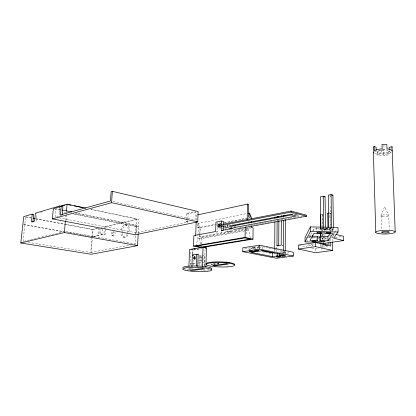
<?xml version="1.0" encoding="UTF-8"?>
<svg xmlns="http://www.w3.org/2000/svg" width="416" height="416" viewBox="0 0 416 416"><rect width="100%" height="100%" fill="white"/><g stroke="black" fill="none" stroke-linecap="round" stroke-linejoin="round"><path stroke-width="0.31" stroke-dasharray="2.08 1.56" d="M284.284 253.131L284.289 251.228L279.224 251.935L281.263 252.356L279.542 252.595M285.241 251.42L285.236 253.37L290.233 252.684M285.698 254.051L285.698 252.164M283.067 218.093L283.072 216.18M284.648 253.245L283.473 253.006L283.478 251.087M274.7 252.288L274.69 254.212L273.437 253.963M274.706 251.644L274.721 249.075M276.13 256.688L276.141 254.186M276.463 251.779L276.474 249.834M276.479 249.184L276.5 245.939M277.113 221.078L277.134 217.828M262.673 248.966L262.694 246.724L259.532 247.203M257.618 248.784L257.634 247.489L255.455 247.042L253.739 247.302L253.713 249.246M258.892 248.336L258.913 246.657M253.141 248.862L253.157 247.567M254.894 249.938L254.93 247.146M255.414 250.292L255.455 247.042M245.934 234.13L246.995 229.752L247.026 227.88M250.25 237.791L248.81 230.162L248.851 227.672M248.929 222.69L248.955 220.818M249.189 250.656L249.236 247.421M250.931 249.777L250.952 248.498L255.913 247.749L253.739 247.302M227.51 230.532L227.479 231.785L229.273 232.175L231.093 230.932L231.176 227.079M199.919 235.503L199.878 236.792L221.712 232.83L223.501 233.215L225.321 231.982L225.415 228.16M225.43 227.521L225.477 225.612M227.599 226.777L227.64 224.905M221.712 232.83L221.744 231.587M216.252 232.154L217.5 231.92L217.62 227.557M217.719 223.818L217.755 222.57M218.795 263.136L211.38 264.139L211.359 264.82L218.774 263.822M204.204 265.59L204.516 255.684L203.351 255.476M204.63 265.902L205.02 249.148M199.846 265.382L200.148 256.344L204.516 255.684M201.438 243.901L201.656 237.156L245.58 229.232M201.261 265.715L201.604 255.159L199.108 255.533M217.22 223.948L198.988 227.531L197.205 227.141L197.35 222.83M195.796 246.142L197.876 238.555L198.271 226.933L200.054 227.318L199.841 233.761M200.611 244L199.67 238.914L199.82 234.406M199.94 234.858L200.174 227.786L198.229 223.428L246.251 213.673M190.299 264.956L190.887 250.162M192.722 253.729L192.858 249.881M192.806 253.968L192.946 250.12M193.471 265.117L193.643 260.161M196.232 220.36L196.414 215.171M59.036 217.828L136.386 232.82L187.715 222.108L188.027 213.788L195.593 212.108M187.715 222.108L186.274 221.796L186.597 213.455L195.4 211.494L195.104 219.944L112.388 201.386M134.124 244.254L135.398 244.01L135.866 235.69M135.902 235.05L136.802 219.05L90.714 209.368M136.386 232.82L136.817 225.16L77.6 213.143M73.356 213.928L138.117 226.954L138.549 219.206L91.099 209.227M138.237 233.329L138.596 226.85L73.076 213.658M135.283 234.12L135.777 225.389L136.817 225.16M101.062 227.968L100.599 234.645L103.974 233.906L104.265 229.632M104.307 229.018L104.468 226.58L136.802 219.05M100.599 234.645L101.847 234.874L105.222 234.14L105.508 229.866M105.55 229.258L105.711 226.819L138.549 219.206M92.773 236.61L98.306 235.399L98.81 228.155M93.564 236.683L98.925 235.513L99.429 228.275M101.847 234.874L102.3 228.207M28.257 242.315L90.802 252.455L91.816 238.347M91.863 237.708L92.466 229.372L97.401 228.223M92.16 236.746L92.68 229.585L98.197 228.301M91.218 252.98L92.279 238.228M189.966 269.469L190.06 268.18M65.4 220.49L65.764 216.055M66.04 220.454L66.513 214.698M66.565 214.058L66.773 211.5M59.514 207.267L58.926 214.25L59.67 214.396L59.774 213.127M59.992 210.59L60.258 207.418M36.083 221.312L36.811 213.46M23.156 241.483L25.542 216.778M381.113 215.608L384.597 206.612L388.768 215.54L389.251 229.507M309.982 237.983L309.972 236.153L313.815 228.873L321.885 229.044L322.327 228.29L325.109 228.348L325.156 232.222M324.678 231.026L324.657 229.102L325.109 228.348M331.713 230.828L332.743 229.268L324.657 229.102M333.642 236.304L333.606 233.808L334.334 232.752M334.698 232.222L336.887 229.05M40.55 212.358L43.046 211.624M64.293 212.748L65.484 212.415M62.202 215.171L55.234 217.095L55.952 208.749L60.408 209.654M374.514 151.991L376.22 151.564L375.253 151.18M382.647 149.027L384.088 149.62L386.428 149.042M374.967 153.572A9.443 2.829 -2.9 0 0 378.607 154.357L381.441 153.665L383.328 154.424A9.443 2.829 -2.9 0 0 391.175 152.526L391.128 151.289M389.251 150.514L389.293 151.757L391.04 151.33M23.78 241.332L64.527 231.483M138.117 226.954L138.596 226.85M186.274 221.796L190.06 221M197.205 227.141L198.271 226.933M219.762 223.449L221.036 223.2M224.214 222.576L249.007 217.708M200.174 227.786L215.103 224.864M224.25 223.075L246.449 218.733M247.073 218.613L248.95 218.244M90.802 252.455L130.302 244.977M293.81 214.49L296.343 214.011M295.438 214.786L296.712 214.547M296.712 215.545L298.62 215.186M239.476 227.583L241.389 227.23M245.222 226.522L247.14 226.169M247.78 226.054L249.694 225.701M250.333 225.581L252.886 225.108M253.526 224.994L255.445 224.64M256.084 224.52L258.638 224.052M259.277 223.933L261.196 223.579M261.83 223.46L263.749 223.106M264.389 222.992L266.942 222.518M267.582 222.399L269.5 222.045M270.14 221.931L289.302 218.395M289.942 218.275L302.078 216.039M229.528 229.71L231.41 229.362M225.321 231.982L231.093 230.932M321.069 214.547L322.967 214.204M329.3 213.049L330.33 212.862L330.574 230.734M227.479 231.785L250.676 227.573M331.552 213.444L329.493 213.819L329.55 218.306M246.204 229.122L250.593 228.327M197.876 238.555L246.995 229.752M199.67 238.914L245.617 230.729M246.256 230.62L248.81 230.162M193.466 249.782L200.788 248.591M193.56 250.016L202.16 248.622M323.596 227.952L323.612 229.247L328.77 228.415L330.637 228.894L330.33 206.544M323.612 229.247L325.484 229.72L330.637 228.894M257.634 247.489L258.898 247.296M327.278 237.952L320.986 238.893L320.965 236.943M335.41 237.479L341.609 236.558M281.762 245.684L282.974 245.508L281.804 245.253M190.398 263.671L195.296 262.98M198.359 262.548L202.03 262.028M192.353 263.999L195.421 263.572M198.484 263.141L201.547 262.714M202.16 262.626L204.61 262.283M322.65 247.177L327.657 246.485M282.22 253.178L283.473 253.006M311.657 247.972L315.432 248.81L318.984 248.321M219.216 263.312L212.836 264.176L214.843 264.519M217.396 264.176L218.67 264.004M192.795 268.289L188.828 268.819L192.26 269.37M383.328 154.424L383.183 150.134L379.044 150.103M309.972 236.153L311.251 236.179M305.651 237.661L307.512 237.702M308.136 237.713L311.865 237.796M312.484 237.806L316.831 237.9M211.38 264.139L214.89 264.742M198.817 260.473L201.854 261.004A1.799 1.18 -80.1 0 1 201.022 259.646A1.799 1.18 -80.1 0 1 201.666 257.795M201.978 257.374L198.942 256.828A1.81 1.18 -80.1 0 1 199.763 258.658A1.81 1.18 -80.1 0 1 198.515 260.385M65.79 231.447L135.398 244.01M23.624 224.416L63.606 231.608M67.413 232.294L69.316 232.632M69.95 232.747L72.488 233.204M73.122 233.319L75.026 233.662M75.66 233.776L78.198 234.234M78.832 234.348L81.375 234.806M82.009 234.92L83.912 235.258M84.547 235.373L87.084 235.83M87.719 235.945L89.622 236.288M90.256 236.402L91.525 236.631M23.878 224.635L63.201 231.702M198.983 256.131L200.148 256.344M98.306 235.399L98.925 235.513M123.172 237.016L124.441 237.25M103.974 233.906L105.222 234.14M112.018 235.747L113.272 235.981M26.177 216.897L31.278 217.859M35.74 218.696L65.697 224.333M66.331 224.453L92.466 229.372M25.652 216.98L31.398 218.062M35.864 218.904L92.68 229.585M101.104 227.36L102.341 227.599M104.468 226.58L105.711 226.819M244.702 248.175L251.571 249.558M262.194 251.696L272.813 253.838M125.778 224.817L127.041 225.072M250.952 248.498L254.124 249.137M55.203 209.082L60.278 210.111M75.504 213.195L135.777 225.389M199.878 236.792L201.656 237.156M262.694 246.724L268.408 247.915M269.048 248.05L270.951 248.446M271.586 248.581L273.494 248.976M274.128 249.111L276.032 249.506M276.666 249.636L283.02 250.962M216.289 231.66L217.5 231.92M299.073 245.185L307.252 246.995M218.837 227.854L220.652 228.254M223.891 225.909L227.599 226.746M230.064 227.297L232.534 227.854M220.979 223.631L219.768 223.356A2.298 1.539 -77.5 0 1 220.147 223.506M226.876 225.217L228.124 225.503M323.315 245.502L324.485 245.768M228.769 224.723L230.636 225.15M186.597 213.455L188.027 213.788M318.022 238.186L319.207 238.467M331.677 237.297L333.549 237.754M333.606 233.808L335.457 234.27M292.375 213.242L298.631 214.9M382.242 149.75L383.183 150.134M389.293 151.757L391.175 152.526M198.229 223.428L198.988 227.531M391.019 148.2L391.108 150.675M388.414 151.294L388.508 153.91M383.942 145.246L384.088 149.62M381.321 149.978L381.441 153.665M381.046 215.826L381.498 229.752M378.466 150.067L378.607 154.357M377.12 152.027L377.203 154.627M333.408 228.067L333.445 230.651M333.486 233.23L333.533 236.46M332.743 229.268L332.8 233.121M332.28 228.067L332.332 231.904M332.389 235.742L332.472 241.498M331.552 228.228L331.588 230.818M330.866 232.138L330.814 228.264A2.345 0.473 -0.3 0 1 327.652 228.675A2.345 0.473 -0.3 0 1 326.57 227.958M330.179 195.692L330.195 196.966M330.626 234.567L330.647 235.841M330.678 238.394L330.725 241.587M329.69 228.561L329.722 231.124M329.774 234.972L329.794 236.257M329.836 239.46L329.914 245.232M327.943 228.114L327.974 230.682M326.149 228.192L326.196 232.066M325.458 227.781L325.484 229.72M325 237.25L325.031 239.684M324.865 228.062L324.891 230.61M324.938 234.437L325 239.533M323.118 227.614L323.149 230.812M323.18 233.366L323.201 235.279M323.206 235.919L323.248 239.751M322.587 213.98L322.769 230.682M322.806 233.896L322.868 239.678M322.182 215.14L322.296 226.039M322.306 226.678L322.353 231.166M322.39 234.374L322.442 239.502M322.499 244.629L322.535 247.837M321.885 229.044L321.906 230.968M321.896 245.513L321.916 247.234M321.922 247.806L321.937 249.527M321.521 227.999L321.558 231.873M320.871 227.864L320.908 231.109M320.57 227.516L320.601 230.729M320.746 244.868L320.772 247.437M316.857 228.072L316.888 231.941M316.311 240.77L316.28 237.125A2.189 0.421 0.1 0 1 314.772 237.489A2.189 0.421 0.1 0 1 312.437 237.359M315.432 248.81L315.453 251.602M313.815 228.873L313.83 230.797M312.957 237.047L312.978 239.6M313.009 244.067L313.019 245.346A2.876 0.52 0.2 0 1 308.464 245.69A2.876 0.52 0.2 0 1 308.989 244.8A2.876 0.52 0.2 0 1 313.019 245.346M307.263 240.115L307.273 241.389M203.294 258.201A1.799 1.18 -80.1 0 1 203.372 259.532M258.648 246.475A1.986 0.359 1 0 1 257.92 246.948A1.986 0.359 1 0 1 255.206 246.771M252.356 247.229A1.971 0.348 1.1 0 1 252.231 247.811A1.971 0.348 1.1 0 1 249.252 247.51M222.461 227.937A2.293 1.539 -77.5 0 1 222.076 228.233M220.558 227.942A2.293 1.539 -77.5 0 1 220.142 226.45M226.886 228.982A2.272 1.544 -77.5 0 1 226.741 228.478M226.938 226.762A2.272 1.544 -77.5 0 1 228.337 225.394M225.066 225.675A2.288 1.539 -77.5 0 1 225.108 226.247M224.604 227.921A2.288 1.539 -77.5 0 1 224.266 228.337M222.68 228.634A2.288 1.539 -77.5 0 1 222.123 227.926M310.549 236.257A2.87 0.556 0.1 0 1 308.422 236.158M308.916 235.201A2.87 0.556 0.1 0 1 311.776 235.264M220.381 226.98A2.298 1.539 -77.5 0 1 218.462 227.703M209.108 269.781A14.492 2.132 1.9 0 1 201.718 270.338M189.571 269.719A14.492 2.132 1.9 0 1 183.602 268.424M121.056 230.105A6.24 3.536 -78.5 0 1 126.246 224.983A6.24 3.536 -78.5 0 1 127.483 233.293M127.28 233.782A6.24 3.536 -78.5 0 1 123.49 237.068A6.24 3.536 -78.5 0 1 120.864 233.246M113.282 231.426A2.288 1.269 -78.7 0 1 113.329 234.889A2.288 1.269 -78.7 0 1 111.29 234.884A2.288 1.269 -78.7 0 1 112.299 231.421M122.101 231.946A6.23 3.541 -78.5 0 1 126.61 225.02A6.23 3.541 -78.5 0 1 129.21 231.977M128.086 234.931A6.23 3.541 -78.5 0 1 124.452 237.255A6.23 3.541 -78.5 0 1 122.127 233.485M114.785 231.962A2.288 1.269 -78.7 0 1 114.072 235.752A2.288 1.269 -78.7 0 1 112.455 233.839A2.288 1.269 -78.7 0 1 114.535 231.665M324.896 237.141A2.194 0.416 -0.1 0 1 323.768 237.65A2.194 0.416 -0.1 0 1 320.98 237.51M321.131 227.765A2.335 0.473 -0.1 0 1 320.648 228.4A2.335 0.473 -0.1 0 1 317.496 228.368A2.335 0.473 -0.1 0 1 317.429 227.724M227.739 266.183A14.238 2.189 1.6 0 1 226.668 266.24M388.305 151.741L387.811 152.183A5.668 1.695 -2.9 0 1 383.1 153.327L381.638 153.364A5.668 1.695 -2.9 0 1 377.224 151.564A5.668 1.695 -2.9 0 1 383.916 149.932A5.668 1.695 -2.9 0 1 388.305 151.741M388.393 154.352L387.904 154.788A5.673 1.68 -2.9 0 1 383.188 155.917L381.722 155.953A5.673 1.68 -2.9 0 1 377.302 154.17A5.673 1.68 -2.9 0 1 384.01 152.558A5.673 1.68 -2.9 0 1 388.393 154.352M282.589 252.424A1.924 0.328 0.7 0 0 285.688 252.252A1.924 0.328 0.7 0 0 283.088 251.862A1.924 0.328 0.7 0 0 282.589 252.424M382.325 216.362A3.869 0.832 -1.5 0 0 388.69 215.758A3.869 0.832 -1.5 0 0 383.708 214.916A3.869 0.832 -1.5 0 0 382.325 216.362"/><path stroke-width="0.62" d="M306.556 216.211L291.049 212.082L291.049 211.063L219.575 224.936L219.549 225.862L234.983 229.315L306.556 216.211L306.55 215.212L291.049 211.063M285.241 250.775L285.319 219.643M255.882 250.333L255.866 251.628L250.895 252.346L272.506 256.615L277.482 255.944L279.526 256.355L281.247 256.121L279.209 255.715L279.214 253.822M281.315 220.844L281.216 245.128L276.978 245.757L277.113 221.728M281.33 217.012L281.336 215.732M283.483 250.448L283.577 220.418M283.587 216.58L283.592 215.301L285.329 215.753M274.726 248.43L274.893 222.092M274.914 218.239L274.924 216.954M277.134 217.828L277.139 216.533L278.876 216.975M277.482 255.944L277.498 253.432M278.736 245.487L278.86 220.86M272.506 256.615L272.537 252.871L261.742 250.682M293.358 256.043L259.662 249.163L259.709 245.206L242.824 247.796L242.757 251.659L276.427 258.268L293.358 256.043L293.358 252.257L259.709 245.206M188.921 266.24L189.54 249.486L252.944 239.117L253.105 227.874L251.306 227.458L251.326 226.164M247.177 220.085L247.437 204.1L197.673 214.895M251.373 222.929L251.389 221.64M251.43 219.05L251.451 217.755L249.413 213.034L248.149 213.288M252.944 239.117L245.05 237.411L245.222 227.318M234.946 227.427L296.343 216.008L290.274 214.417L228.904 226.06L234.946 227.427L234.988 225.592L292.547 214.729M226.195 262.824L226.21 262.127L229.731 262.756M222.659 230.729L221.442 230.464L221.556 226.054M221.588 224.796L221.686 221.016L223.501 221.432L223.423 224.578M223.283 230.235L223.376 226.46M214.802 265.881L228.212 264.108L226.2 263.754L212.794 265.538L214.802 265.881L214.828 264.976M205.873 266.952L206.456 247.926L203.039 247.27L202.426 266.375M196.3 266.136L196.706 254.27L198.182 254.535L197.782 266.386M61.22 206.367L53.3 208.697L52.416 218.899L135.247 234.744L197.761 221.884L198.115 211.546L112.33 191.318L111.108 191.677L110.49 200.959L60.512 214.838L61.22 206.367L62.904 206.716L62.249 214.568M191.922 266.734L192.343 254.94L196.706 254.27M201.318 247.582L193.513 246.09L193.887 235.565L215.68 231.53L215.94 222.16L221.686 221.016M195.692 235.934L196.191 221.66M32.916 222.196L33.644 214.391L32.209 214.115L23.738 216.622L20.8 242.996L91.13 254.259L137.556 245.638L138.2 233.974M52.416 218.899L111.582 202.696L112.33 191.318M20.8 242.996L64.412 232.544L65.348 221.125M66.482 211.24L67.059 204.168L86.039 208.161M59.514 207.267L59.623 205.993L60.367 206.149L67.059 204.168M32.209 214.115L31.47 221.931L34.632 221.042L35.365 213.179L59.623 205.993M391.846 147.456L392.044 146.692L389.137 147.415L389.204 149.276M343.548 240.583L333.674 238.176L338.052 232.014L337.979 227.458L310.378 226.886L305.032 237.645L305.048 241.873L316.872 242.133L322.91 243.532L343.548 240.583L343.47 236.283L336.071 234.426M305.048 241.873L310.409 231.431L310.378 226.886M311.891 236.194L317.637 236.319L317.673 240.594L317.283 241.244L319.904 241.301L320.31 240.651L320.263 236.376L327.943 236.538L329.997 233.423M319.904 241.301L319.862 237.047L320.263 236.376M320.31 240.651L327.995 240.817L332.81 233.766L324.709 233.594L325.161 232.866L322.374 232.804L321.932 233.532L313.851 233.36L309.998 240.427L317.673 240.594M376.184 150.327L376.085 147.233L374.156 146.442L373.386 147.196L373.251 147.95L375.788 232.456M61.74 206.112L64.86 205.192M325.452 227.136L325.088 196.732L323.242 196.17L320.554 196.721L320.866 227.214M333.408 228.067L332.92 195.13L331.074 194.558L328.333 195.125L328.749 227.131M324.012 196.95L325.088 196.732M331.822 195.354L332.92 195.13M219.549 225.862L291.049 212.082M221.442 230.464L232.092 228.493M327.933 227.469L327.751 213.335L328.786 213.148M193.513 246.09L245.05 237.411M201.198 247.177L250.489 239.065L245.024 237.884L195.796 246.142L201.198 247.177L200.845 245.268M191.521 249.418L192.743 249.215M193.96 249.018L195.182 248.82M205.228 248.128L206.456 247.926M196.934 254.727L198.182 254.535M242.757 251.659L259.662 249.163M330.736 242.226L330.788 246.054L315.593 242.549L298.444 245.045L298.449 249.049L315.463 252.715L332.602 250.458L332.483 242.138M325.13 245.248L328.156 244.821L328.13 242.892M298.449 249.049L315.63 246.641L332.602 250.458M272.537 252.871L273.775 252.694M224.973 262.298L226.21 262.127M279.209 255.715L284.279 255.029L262.652 250.64L257.582 251.378L255.403 250.942L253.682 251.191L255.866 251.628M310.409 231.431L338.052 232.014M317.767 237L319.862 237.047M64.412 232.544L137.556 245.638M226.736 262.454L228.249 262.72M192.343 254.94L193.82 255.206M33.192 218.218L35.1 218.577M33.311 218.421L34.59 218.665M203.107 247.52L204.084 247.707M62.317 210.044L71.869 211.978M68.614 204.724L71.141 205.254M74.298 205.92L83.138 207.776M276.978 245.757L278.148 246.007M111.582 202.696L197.761 221.884M232.57 225.035L234.988 225.592M247.437 204.1L248.643 204.417L248.44 217.022L250.25 217.464L249.413 213.034M327.751 213.335L328.91 213.658M392.044 146.692L395.2 231.873M374.156 146.442L374.286 150.79A9.443 2.829 -2.9 0 1 382.164 148.829L382.018 144.446L384.498 144.378L386.854 144.513L387.01 148.897A9.443 2.829 -2.9 0 1 392.205 151.044M331.074 194.558L331.542 227.583M327.943 236.538L327.995 240.817M325.042 243.355L325.057 244.629M323.242 196.17L323.591 227.302M323.284 242.944L323.3 244.223M320.928 233.054L320.96 236.298M320.44 214.661L320.57 227.516M320.627 233.298L320.663 236.512M320.726 242.939L320.741 244.223M315.593 242.549L315.63 246.641M195.244 258.882A1.154 0.749 -80 0 1 195.057 259.022M194.86 259.09A1.154 0.749 -80 0 1 194.132 258.066A1.154 0.749 -80 0 1 194.938 256.807M218.769 226.938A1.461 0.978 -77.5 0 1 218.452 225.056A1.461 0.978 -77.5 0 1 219.84 224.266M312.322 235.362A2.87 0.556 0.1 0 1 312.775 235.914M182.827 267.857A14.492 2.132 1.9 0 1 198.333 266.074A14.492 2.132 1.9 0 1 211.39 269.105M373.875 152.968A9.443 2.829 -2.9 0 1 373.381 152.272M206.248 263.801A14.238 2.189 1.6 0 1 220.121 261.898A14.238 2.189 1.6 0 1 234.692 264.482M219.664 225.649L219.549 226.018A1.461 0.978 -77.5 0 1 218.66 226.902A1.461 0.978 -77.5 0 1 217.807 226.351L217.719 226.028A1.461 0.978 -77.5 0 1 218.738 224.037A1.461 0.978 -77.5 0 1 219.664 225.649M202.186 268.507L189.914 270.109L192.369 270.504L204.651 268.913L202.186 268.507M194.917 258.591A1.16 0.749 -80 0 0 194.641 256.729A1.16 0.749 -80 0 0 193.658 258.268A1.16 0.749 -80 0 0 194.917 258.591M255.466 250.754A1.992 0.343 1.1 0 0 258.799 250.661A1.992 0.343 1.1 0 0 256.365 250.188A1.992 0.343 1.1 0 0 255.466 250.754M249.98 251.623A1.971 0.338 1.2 0 0 253.105 251.446A1.971 0.338 1.2 0 0 250.338 251.046A1.971 0.338 1.2 0 0 249.98 251.623M277.03 256.974A1.908 0.317 0.8 0 0 279.942 256.755A1.908 0.317 0.8 0 0 277.134 256.428A1.908 0.317 0.8 0 0 277.03 256.974M282.573 256.188A1.924 0.317 0.7 0 0 285.683 256.027A1.924 0.317 0.7 0 0 283.078 255.648A1.924 0.317 0.7 0 0 282.573 256.188M187.361 270.691A14.503 2.106 1.9 0 0 211.354 270.405A14.503 2.106 1.9 0 0 192.956 267.322A14.503 2.106 1.9 0 0 187.361 270.691M327.163 233.126A2.35 0.463 -0.2 0 0 330.876 232.788A2.35 0.463 -0.2 0 0 327.579 232.331A2.35 0.463 -0.2 0 0 327.163 233.126M312.884 241.67A2.194 0.406 0.1 0 0 316.316 241.374A2.194 0.406 0.1 0 0 313.196 240.968A2.194 0.406 0.1 0 0 312.884 241.67M321.391 241.831A2.2 0.406 0 0 0 325.01 241.613A2.2 0.406 0 0 0 322.171 241.145A2.2 0.406 0 0 0 321.391 241.831M317.678 232.898A2.34 0.463 -0.1 0 0 321.521 232.638A2.34 0.463 -0.1 0 0 318.484 232.112A2.34 0.463 -0.1 0 0 317.678 232.898M378.929 233.652A9.724 1.877 -1.1 0 0 394.982 232.367A9.724 1.877 -1.1 0 0 382.548 230.407A9.724 1.877 -1.1 0 0 378.929 233.652M382.855 232.768A3.89 0.749 -1.1 0 0 389.262 232.248A3.89 0.749 -1.1 0 0 384.254 231.473A3.89 0.749 -1.1 0 0 382.855 232.768M210.428 266.053A14.238 2.174 1.6 0 0 234.213 265.725A14.238 2.174 1.6 0 0 216.7 262.584A14.238 2.174 1.6 0 0 210.428 266.053"/></g></svg>
